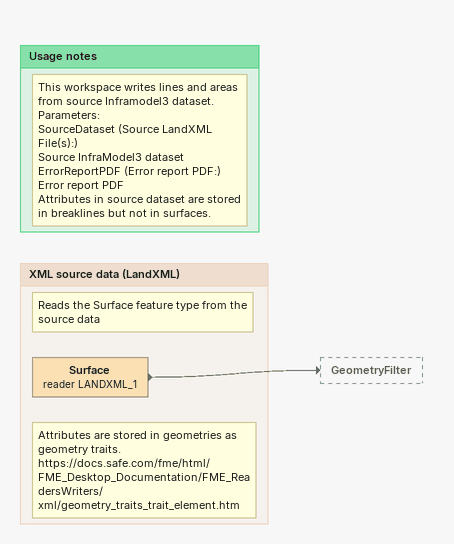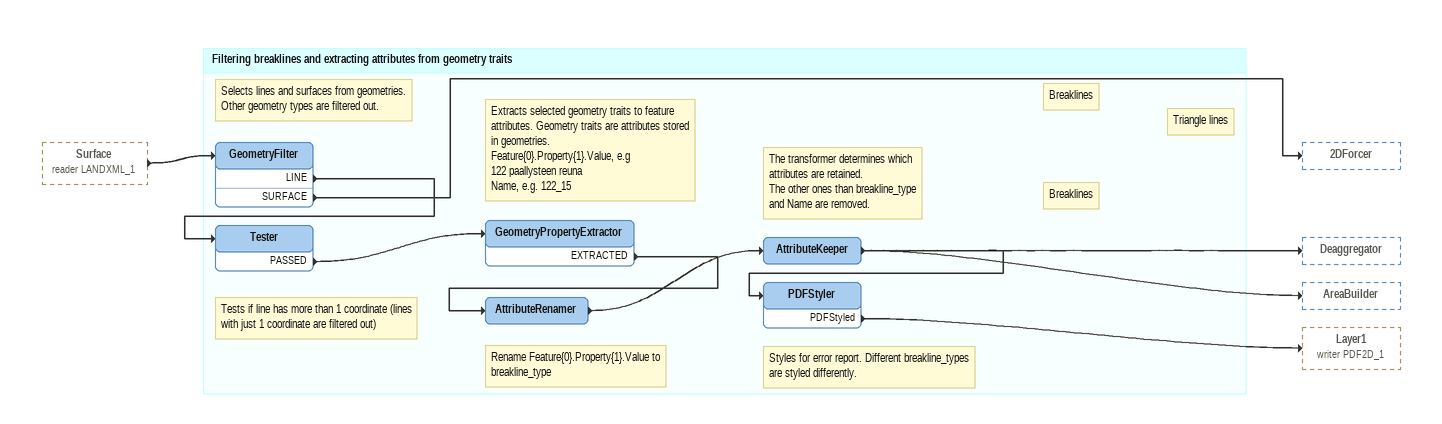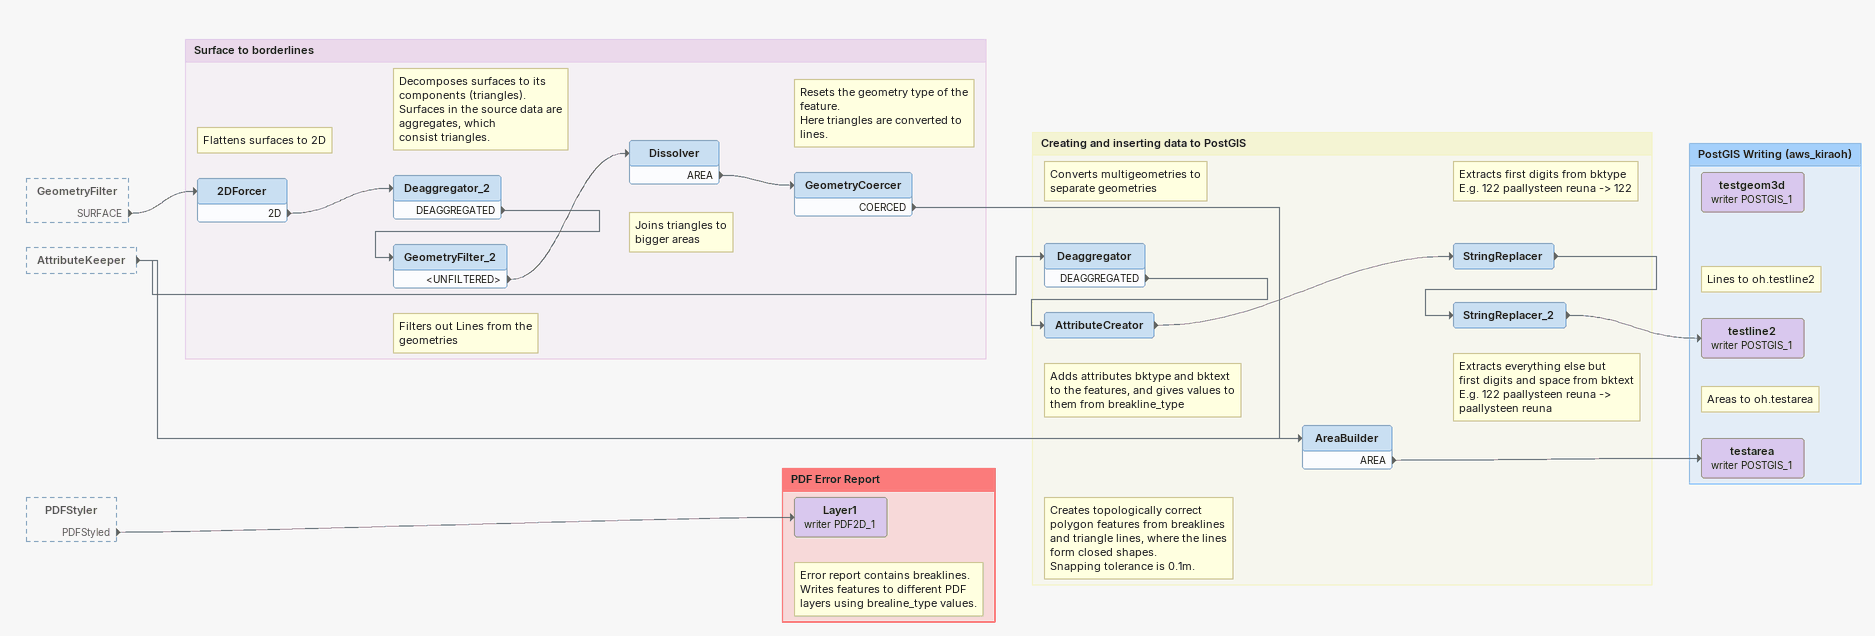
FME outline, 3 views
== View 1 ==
Bookmark: XML source data (LandXML)
Note: Attributes are stored in geometries as / geometry traits. https://docs.safe.com/fme/html/ / FME_Desktop_Documentation/FME_ReadersWriters/ / xml/geometry_traits_trait_element.htm
Note: Reads the Surface feature type from the source data
Surface (reader LANDXML_1)
    -> GeometryFilter

Bookmark: Usage notes
Note: This workspace writes lines and areas / from source Inframodel3 dataset. / Parameters: / SourceDataset (Source LandXML File(s):) / Source InfraModel3 dataset / ErrorReportPDF (Error report PDF:) / Error report PDF / Attributes in source dataset are stored in breaklines but not in surfaces.

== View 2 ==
Surface (reader LANDXML_1) [outside]
    -> GeometryFilter

Bookmark: Filtering breaklines and extracting attributes from geometry traits
Note: Selects lines and surfaces from geometries. Other geometry types are filtered out.
GeometryFilter
    LINE -> Tester
    SURFACE -> 2DForcer
Note: Tests if line has more than 1 coordinate (lines with just 1 coordinate are filtered out)
Tester
    PASSED -> GeometryPropertyExtractor
Note: Extracts selected geometry traits to feature attributes. Geometry traits are attributes stored in geometries. / Feature{0}.Property{1}.Value, e.g / 122 paallysteen reuna / Name, e.g. 122_15
GeometryPropertyExtractor
    EXTRACTED -> AttributeRenamer
Note: Rename Feature{0}.Property{1}.Value to / breakline_type
AttributeRenamer
    -> AttributeKeeper
Note: The transformer determines which / attributes are retained. / The other ones than breakline_type / and Name are removed.
Note: Breaklines
Note: Breaklines
Note: Triangle lines
AttributeKeeper
    -> PDFStyler
    -> Deaggregator
    -> AreaBuilder
Note: Styles for error report. Different breakline_types are styled differently.
PDFStyler
    PDFStyled -> Layer1 (writer PDF2D_1)

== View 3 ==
GeometryFilter [outside]
    SURFACE -> 2DForcer
AttributeKeeper [outside]
    -> Deaggregator
    -> AreaBuilder
PDFStyler [outside]
    PDFStyled -> Layer1 (writer PDF2D_1)

Bookmark: Surface to borderlines
Note: Flattens surfaces to 2D
2DForcer
    2D -> Deaggregator_2
Note: Decomposes surfaces to its components (triangles). / Surfaces in the source data are aggregates, which / consist triangles.
Deaggregator_2
    DEAGGREGATED -> GeometryFilter_2
Note: Filters out Lines from the geometries
GeometryFilter_2
    <UNFILTERED> -> Dissolver
Note: Joins triangles to / bigger areas
Dissolver
    AREA -> GeometryCoercer
Note: Resets the geometry type of the feature. / Here triangles are converted to lines.
GeometryCoercer
    COERCED -> AreaBuilder

Bookmark: Creating and inserting data to PostGIS
Note: Converts multigeometries to / separate geometries
Deaggregator
    DEAGGREGATED -> AttributeCreator
Note: Adds attributes bktype and bktext to the features, and gives values to them from breakline_type
AttributeCreator
    -> StringReplacer
Note: Extracts first digits from bktype / E.g. 122 paallysteen reuna -> 122
StringReplacer
    -> StringReplacer_2
Note: Extracts everything else but / first digits and space from bktext / E.g. 122 paallysteen reuna -> paallysteen reuna
StringReplacer_2
    -> testline2 (writer POSTGIS_1)
Note: Creates topologically correct polygon features from breaklines and triangle lines, where the lines form closed shapes. / Snapping tolerance is 0.1m.
AreaBuilder
    AREA -> testarea (writer POSTGIS_1)

Bookmark: PostGIS Writing (aws_kiraoh)
Note: Lines to oh.testline2
testline2 (writer POSTGIS_1)
Note: Areas to oh.testarea
testarea (writer POSTGIS_1)
testgeom3d (writer POSTGIS_1)

Bookmark: PDF Error Report
Note: Error report contains breaklines. Writes features to different PDF layers using brealine_type values.
Layer1 (writer PDF2D_1)
